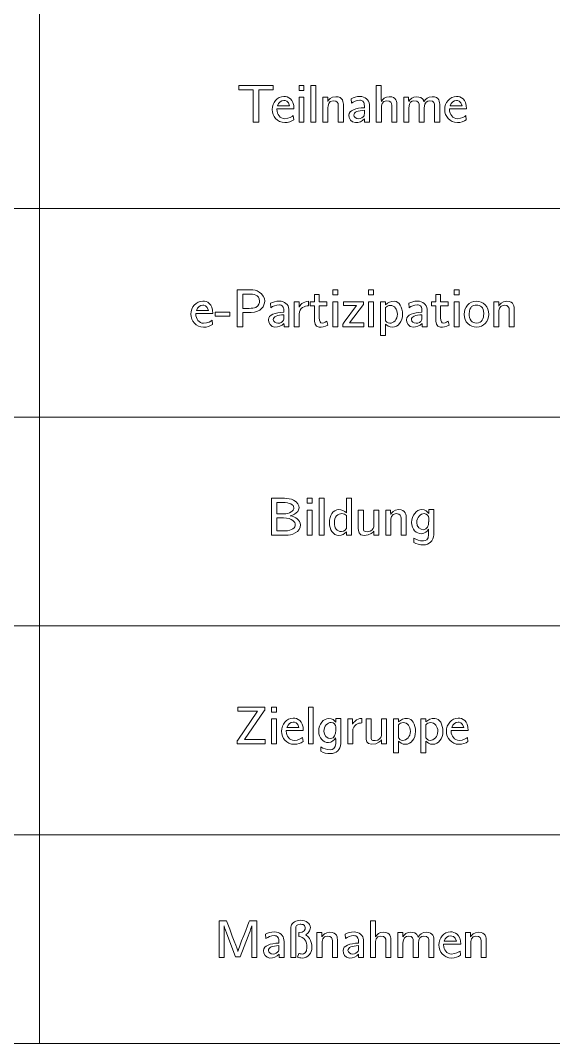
# Model space of a CAD drawing. Header units: inches. Extents: x 0 to 450, y -250 to 0.
# Drawn here: x 222.7 to 286.6, y -250 to -127.5 of the extents above; entities that cross this region are included whole.
import ezdxf

# ---------------------------------------------------------------- set-up
doc = ezdxf.new("R2010")
doc.units = ezdxf.units.IN
doc.header["$MEASUREMENT"] = 0
doc.layers.add('Ebene 1', color=7, linetype='Continuous')
doc.layers.add('Raster', color=7, linetype='Continuous')

msp = doc.modelspace()

# ---------------------------------------------------------------- linework, layer by layer
at = {"layer": 'Ebene 1', "color": 250, "lineweight": 18}
for points in [[(248.86, -135.3), (252.98, -135.3), (252.98, -135.8), (251.25, -135.8), (251.25, -139.68), (250.58, -139.68), (250.58, -135.8), (248.86, -135.8), (248.86, -135.3)], [(256.08, -135.27), (256.67, -135.27), (256.67, -135.87), (256.08, -135.87), (256.08, -135.27)], [(257.51, -135.27), (258.1, -135.27), (258.1, -139.68), (257.51, -139.68), (257.51, -135.27)], [(256.08, -136.68), (256.67, -136.68), (256.67, -139.68), (256.08, -139.68), (256.08, -136.68)], [(260.12, -159.77), (260.72, -159.77), (260.72, -160.37), (260.12, -160.37), (260.12, -159.77)], [(264.4, -159.77), (265, -159.77), (265, -160.37), (264.4, -160.37), (264.4, -159.77)], [(274.65, -159.77), (275.24, -159.77), (275.24, -160.37), (274.65, -160.37), (274.65, -159.77)], [(260.12, -161.18), (260.72, -161.18), (260.72, -164.18), (260.12, -164.18), (260.12, -161.18)], [(264.4, -161.18), (265, -161.18), (265, -164.18), (264.4, -164.18), (264.4, -161.18)], [(274.65, -161.18), (275.24, -161.18), (275.24, -164.18), (274.65, -164.18), (274.65, -161.18)], [(246.02, -162.44), (247.79, -162.44), (247.79, -162.91), (246.02, -162.91), (246.02, -162.44)], [(257.05, -184.71), (257.65, -184.71), (257.65, -185.31), (257.05, -185.31), (257.05, -184.71)], [(258.48, -184.71), (259.07, -184.71), (259.07, -189.12), (258.48, -189.12), (258.48, -184.71)], [(257.05, -186.12), (257.65, -186.12), (257.65, -189.12), (257.05, -189.12), (257.05, -186.12)], [(252.78, -209.71), (253.37, -209.71), (253.37, -210.31), (252.78, -210.31), (252.78, -209.71)], [(257.2, -209.71), (257.79, -209.71), (257.79, -214.12), (257.2, -214.12), (257.2, -209.71)], [(252.78, -211.12), (253.37, -211.12), (253.37, -214.12), (252.78, -214.12), (252.78, -211.12)]]:
    msp.add_lwpolyline(points, dxfattribs=at)
for points, knots in [([(265.33, -135.27), (265.33, -135.27), (265.93, -135.27), (265.93, -135.27), (265.93, -135.27), (265.93, -136.92), (265.93, -136.92), (265.93, -136.92), (265.94, -137.19), (265.94, -137.19), (266.1, -136.91), (266.41, -136.63), (266.88, -136.63), (267.77, -136.63), (267.79, -137.3), (267.79, -137.68), (267.79, -137.68), (267.79, -139.68), (267.79, -139.68), (267.79, -139.68), (267.18, -139.68), (267.18, -139.68), (267.18, -139.68), (267.18, -137.67), (267.18, -137.67), (267.18, -137.38), (267.09, -137.11), (266.57, -137.11), (266, -137.11), (265.94, -137.74), (265.94, -137.97), (265.94, -137.97), (265.94, -139.68), (265.94, -139.68), (265.94, -139.68), (265.33, -139.68), (265.33, -139.68), (265.33, -139.68), (265.33, -135.27), (265.33, -135.27)], [0, 0, 0, 0, 1, 1, 1, 2, 2, 2, 3, 3, 3, 4, 4, 4, 5, 5, 5, 6, 6, 6, 7, 7, 7, 8, 8, 8, 9, 9, 9, 10, 10, 10, 11, 11, 11, 12, 12, 12, 13, 13, 13, 13]), ([(254.37, -139.26), (253.83, -139.26), (253.43, -138.76), (253.43, -138.16), (253.43, -138.16), (253.43, -138.09), (253.43, -138.09), (253.43, -138.09), (255.47, -138.09), (255.47, -138.09), (255.47, -136.86), (254.75, -136.6), (254.27, -136.6), (253.45, -136.6), (252.86, -137.34), (252.86, -138.16), (252.86, -138.98), (253.46, -139.73), (254.37, -139.73), (254.8, -139.73), (255.15, -139.59), (255.44, -139.41), (255.44, -139.41), (255.39, -138.89), (255.39, -138.89), (255.25, -139), (254.9, -139.26), (254.37, -139.26)], [0, 0, 0, 0, 1, 1, 1, 2, 2, 2, 3, 3, 3, 4, 4, 4, 5, 5, 5, 6, 6, 6, 7, 7, 7, 8, 8, 8, 9, 9, 9, 9]), ([(254.26, -137.08), (254.4, -137.08), (254.8, -137.12), (254.95, -137.72), (254.95, -137.72), (253.51, -137.72), (253.51, -137.72), (253.64, -137.31), (253.96, -137.08), (254.26, -137.08)], [0, 0, 0, 0, 1, 1, 1, 2, 2, 2, 3, 3, 3, 3]), ([(258.93, -136.68), (258.93, -136.68), (259.51, -136.68), (259.51, -136.68), (259.51, -136.68), (259.51, -136.99), (259.51, -136.99), (259.51, -136.99), (259.52, -137.2), (259.52, -137.2), (259.61, -137.03), (259.9, -136.63), (260.48, -136.63), (261.37, -136.63), (261.39, -137.31), (261.39, -137.68), (261.39, -137.68), (261.39, -139.68), (261.39, -139.68), (261.39, -139.68), (260.78, -139.68), (260.78, -139.68), (260.78, -139.68), (260.78, -137.67), (260.78, -137.67), (260.78, -137.38), (260.68, -137.11), (260.16, -137.11), (259.59, -137.11), (259.54, -137.74), (259.54, -137.97), (259.54, -137.97), (259.54, -139.68), (259.54, -139.68), (259.54, -139.68), (258.93, -139.68), (258.93, -139.68), (258.93, -139.68), (258.93, -136.68), (258.93, -136.68)], [0, 0, 0, 0, 1, 1, 1, 2, 2, 2, 3, 3, 3, 4, 4, 4, 5, 5, 5, 6, 6, 6, 7, 7, 7, 8, 8, 8, 9, 9, 9, 10, 10, 10, 11, 11, 11, 12, 12, 12, 13, 13, 13, 13]), ([(264.51, -137.55), (264.47, -137.02), (263.99, -136.6), (263.37, -136.6), (262.93, -136.6), (262.63, -136.7), (262.31, -136.87), (262.31, -136.87), (262.36, -137.41), (262.36, -137.41), (262.63, -137.2), (262.9, -137.05), (263.36, -137.05), (263.45, -137.05), (263.69, -137.06), (263.84, -137.34), (263.9, -137.48), (263.9, -137.57), (263.9, -137.73), (263.9, -137.73), (263.9, -137.95), (263.9, -137.95), (262.9, -137.98), (262.05, -138.24), (262.05, -138.84), (262.05, -139.21), (262.3, -139.73), (262.84, -139.73), (263.22, -139.73), (263.66, -139.59), (263.91, -139.28), (263.91, -139.28), (263.92, -139.45), (263.92, -139.45), (263.92, -139.45), (263.92, -139.68), (263.92, -139.68), (263.92, -139.68), (264.52, -139.68), (264.52, -139.68), (264.52, -139.68), (264.52, -137.76), (264.52, -137.76), (264.52, -137.76), (264.51, -137.55), (264.51, -137.55)], [0, 0, 0, 0, 1, 1, 1, 2, 2, 2, 3, 3, 3, 4, 4, 4, 5, 5, 5, 6, 6, 6, 7, 7, 7, 8, 8, 8, 9, 9, 9, 10, 10, 10, 11, 11, 11, 12, 12, 12, 13, 13, 13, 14, 14, 14, 15, 15, 15, 15]), ([(268.62, -136.68), (268.62, -136.68), (269.2, -136.68), (269.2, -136.68), (269.2, -136.68), (269.2, -136.99), (269.2, -136.99), (269.2, -136.99), (269.21, -137.2), (269.21, -137.2), (269.38, -136.91), (269.69, -136.63), (270.17, -136.63), (270.99, -136.63), (271.02, -137.23), (271.04, -137.23), (271.21, -136.93), (271.52, -136.63), (272.02, -136.63), (272.9, -136.63), (272.93, -137.28), (272.93, -137.68), (272.93, -137.68), (272.93, -139.68), (272.93, -139.68), (272.93, -139.68), (272.32, -139.68), (272.32, -139.68), (272.32, -139.68), (272.32, -137.71), (272.32, -137.71), (272.31, -137.48), (272.31, -137.11), (271.69, -137.11), (271.45, -137.11), (271.08, -137.27), (271.08, -137.97), (271.08, -137.97), (271.08, -139.68), (271.08, -139.68), (271.08, -139.68), (270.47, -139.68), (270.47, -139.68), (270.47, -139.68), (270.47, -137.71), (270.47, -137.71), (270.46, -137.48), (270.47, -137.11), (269.84, -137.11), (269.6, -137.11), (269.23, -137.27), (269.23, -137.97), (269.23, -137.97), (269.23, -139.68), (269.23, -139.68), (269.23, -139.68), (268.62, -139.68), (268.62, -139.68), (268.62, -139.68), (268.62, -136.68), (268.62, -136.68)], [0, 0, 0, 0, 1, 1, 1, 2, 2, 2, 3, 3, 3, 4, 4, 4, 5, 5, 5, 6, 6, 6, 7, 7, 7, 8, 8, 8, 9, 9, 9, 10, 10, 10, 11, 11, 11, 12, 12, 12, 13, 13, 13, 14, 14, 14, 15, 15, 15, 16, 16, 16, 17, 17, 17, 18, 18, 18, 19, 19, 19, 20, 20, 20, 20]), ([(275.04, -139.26), (274.5, -139.26), (274.1, -138.76), (274.1, -138.16), (274.1, -138.16), (274.1, -138.09), (274.1, -138.09), (274.1, -138.09), (276.14, -138.09), (276.14, -138.09), (276.14, -136.86), (275.42, -136.6), (274.94, -136.6), (274.12, -136.6), (273.53, -137.34), (273.53, -138.16), (273.53, -138.98), (274.13, -139.73), (275.04, -139.73), (275.47, -139.73), (275.82, -139.59), (276.11, -139.41), (276.11, -139.41), (276.06, -138.89), (276.06, -138.89), (275.92, -139), (275.57, -139.26), (275.04, -139.26)], [0, 0, 0, 0, 1, 1, 1, 2, 2, 2, 3, 3, 3, 4, 4, 4, 5, 5, 5, 6, 6, 6, 7, 7, 7, 8, 8, 8, 9, 9, 9, 9]), ([(274.93, -137.08), (275.07, -137.08), (275.47, -137.12), (275.62, -137.72), (275.62, -137.72), (274.17, -137.72), (274.17, -137.72), (274.31, -137.31), (274.63, -137.08), (274.93, -137.08)], [0, 0, 0, 0, 1, 1, 1, 2, 2, 2, 3, 3, 3, 3]), ([(263.9, -138.65), (263.9, -138.74), (263.9, -138.82), (263.86, -138.91), (263.76, -139.13), (263.47, -139.26), (263.2, -139.26), (262.9, -139.26), (262.64, -139.08), (262.64, -138.82), (262.64, -138.47), (263.14, -138.28), (263.9, -138.25), (263.9, -138.25), (263.9, -138.65), (263.9, -138.65)], [0, 0, 0, 0, 1, 1, 1, 2, 2, 2, 3, 3, 3, 4, 4, 4, 5, 5, 5, 5]), ([(251.32, -160.02), (250.98, -159.81), (250.65, -159.76), (250.29, -159.76), (250.29, -159.76), (248.68, -159.76), (248.68, -159.76), (248.68, -159.76), (248.68, -164.18), (248.68, -164.18), (248.68, -164.18), (249.35, -164.18), (249.35, -164.18), (249.35, -164.18), (249.35, -162.46), (249.35, -162.46), (249.35, -162.46), (250.35, -162.46), (250.35, -162.46), (251.53, -162.46), (251.97, -161.64), (251.97, -161.12), (251.97, -160.68), (251.72, -160.27), (251.32, -160.02)], [0, 0, 0, 0, 1, 1, 1, 2, 2, 2, 3, 3, 3, 4, 4, 4, 5, 5, 5, 6, 6, 6, 7, 7, 7, 8, 8, 8, 8]), ([(250.92, -161.85), (250.68, -161.97), (250.4, -161.97), (250.12, -161.97), (250.12, -161.97), (249.33, -161.97), (249.33, -161.97), (249.33, -161.97), (249.33, -160.51), (249.33, -160.51), (249.33, -160.51), (249.34, -160.27), (249.34, -160.27), (249.34, -160.27), (250.17, -160.27), (250.17, -160.27), (250.53, -160.27), (251.35, -160.28), (251.35, -161.12), (251.35, -161.3), (251.3, -161.66), (250.92, -161.85)], [0, 0, 0, 0, 1, 1, 1, 2, 2, 2, 3, 3, 3, 4, 4, 4, 5, 5, 5, 6, 6, 6, 7, 7, 7, 7]), ([(257.42, -161.18), (257.42, -161.18), (257.94, -161.18), (257.94, -161.18), (257.94, -161.18), (257.94, -160.32), (257.94, -160.32), (257.94, -160.32), (258.51, -160.32), (258.51, -160.32), (258.51, -160.32), (258.51, -161.18), (258.51, -161.18), (258.51, -161.18), (259.4, -161.18), (259.4, -161.18), (259.4, -161.18), (259.4, -161.66), (259.4, -161.66), (259.4, -161.66), (258.51, -161.66), (258.51, -161.66), (258.51, -161.66), (258.51, -163.11), (258.51, -163.11), (258.51, -163.57), (258.65, -163.73), (258.84, -163.73), (259.15, -163.73), (259.34, -163.55), (259.39, -163.51), (259.39, -163.51), (259.52, -163.97), (259.52, -163.97), (259.15, -164.16), (258.8, -164.23), (258.49, -164.23), (257.98, -164.23), (257.93, -163.59), (257.93, -163.18), (257.93, -163.18), (257.93, -161.66), (257.93, -161.66), (257.93, -161.66), (257.42, -161.66), (257.42, -161.66), (257.42, -161.66), (257.42, -161.18), (257.42, -161.18)], [0, 0, 0, 0, 1, 1, 1, 2, 2, 2, 3, 3, 3, 4, 4, 4, 5, 5, 5, 6, 6, 6, 7, 7, 7, 8, 8, 8, 9, 9, 9, 10, 10, 10, 11, 11, 11, 12, 12, 12, 13, 13, 13, 14, 14, 14, 15, 15, 15, 16, 16, 16, 16]), ([(271.95, -161.18), (271.95, -161.18), (272.47, -161.18), (272.47, -161.18), (272.47, -161.18), (272.47, -160.32), (272.47, -160.32), (272.47, -160.32), (273.04, -160.32), (273.04, -160.32), (273.04, -160.32), (273.04, -161.18), (273.04, -161.18), (273.04, -161.18), (273.93, -161.18), (273.93, -161.18), (273.93, -161.18), (273.93, -161.66), (273.93, -161.66), (273.93, -161.66), (273.04, -161.66), (273.04, -161.66), (273.04, -161.66), (273.04, -163.11), (273.04, -163.11), (273.04, -163.57), (273.17, -163.73), (273.37, -163.73), (273.68, -163.73), (273.87, -163.55), (273.92, -163.51), (273.92, -163.51), (274.04, -163.97), (274.04, -163.97), (273.68, -164.16), (273.33, -164.23), (273.02, -164.23), (272.51, -164.23), (272.46, -163.59), (272.46, -163.18), (272.46, -163.18), (272.46, -161.66), (272.46, -161.66), (272.46, -161.66), (271.95, -161.66), (271.95, -161.66), (271.95, -161.66), (271.95, -161.18), (271.95, -161.18)], [0, 0, 0, 0, 1, 1, 1, 2, 2, 2, 3, 3, 3, 4, 4, 4, 5, 5, 5, 6, 6, 6, 7, 7, 7, 8, 8, 8, 9, 9, 9, 10, 10, 10, 11, 11, 11, 12, 12, 12, 13, 13, 13, 14, 14, 14, 15, 15, 15, 16, 16, 16, 16]), ([(244.65, -163.75), (244.11, -163.75), (243.71, -163.26), (243.71, -162.65), (243.71, -162.65), (243.71, -162.59), (243.71, -162.59), (243.71, -162.59), (245.76, -162.59), (245.76, -162.59), (245.76, -161.35), (245.03, -161.1), (244.55, -161.1), (243.73, -161.1), (243.14, -161.84), (243.14, -162.66), (243.14, -163.47), (243.74, -164.23), (244.65, -164.23), (245.08, -164.23), (245.43, -164.09), (245.72, -163.9), (245.72, -163.9), (245.67, -163.39), (245.67, -163.39), (245.53, -163.49), (245.18, -163.75), (244.65, -163.75)], [0, 0, 0, 0, 1, 1, 1, 2, 2, 2, 3, 3, 3, 4, 4, 4, 5, 5, 5, 6, 6, 6, 7, 7, 7, 8, 8, 8, 9, 9, 9, 9]), ([(244.54, -161.58), (244.68, -161.58), (245.08, -161.61), (245.23, -162.21), (245.23, -162.21), (243.79, -162.21), (243.79, -162.21), (243.92, -161.81), (244.24, -161.58), (244.54, -161.58)], [0, 0, 0, 0, 1, 1, 1, 2, 2, 2, 3, 3, 3, 3]), ([(254.87, -162.05), (254.83, -161.52), (254.35, -161.1), (253.73, -161.1), (253.29, -161.1), (252.99, -161.2), (252.67, -161.37), (252.67, -161.37), (252.71, -161.9), (252.71, -161.9), (252.99, -161.7), (253.25, -161.55), (253.72, -161.55), (253.81, -161.55), (254.05, -161.55), (254.19, -161.84), (254.26, -161.97), (254.26, -162.07), (254.26, -162.22), (254.26, -162.22), (254.26, -162.44), (254.26, -162.44), (253.25, -162.47), (252.41, -162.74), (252.41, -163.33), (252.41, -163.71), (252.66, -164.23), (253.2, -164.23), (253.58, -164.23), (254.02, -164.09), (254.27, -163.77), (254.27, -163.77), (254.28, -163.95), (254.28, -163.95), (254.28, -163.95), (254.28, -164.18), (254.28, -164.18), (254.28, -164.18), (254.87, -164.18), (254.87, -164.18), (254.87, -164.18), (254.87, -162.26), (254.87, -162.26), (254.87, -162.26), (254.87, -162.05), (254.87, -162.05)], [0, 0, 0, 0, 1, 1, 1, 2, 2, 2, 3, 3, 3, 4, 4, 4, 5, 5, 5, 6, 6, 6, 7, 7, 7, 8, 8, 8, 9, 9, 9, 10, 10, 10, 11, 11, 11, 12, 12, 12, 13, 13, 13, 14, 14, 14, 15, 15, 15, 15]), ([(255.51, -161.18), (255.51, -161.18), (256.09, -161.18), (256.09, -161.18), (256.09, -161.18), (256.09, -161.83), (256.09, -161.83), (256.2, -161.62), (256.52, -161.14), (257.2, -161.13), (257.2, -161.13), (257.2, -161.67), (257.2, -161.67), (256.81, -161.67), (256.11, -161.86), (256.11, -162.67), (256.11, -162.67), (256.11, -164.18), (256.11, -164.18), (256.11, -164.18), (255.51, -164.18), (255.51, -164.18), (255.51, -164.18), (255.51, -161.18), (255.51, -161.18)], [0, 0, 0, 0, 1, 1, 1, 2, 2, 2, 3, 3, 3, 4, 4, 4, 5, 5, 5, 6, 6, 6, 7, 7, 7, 8, 8, 8, 8]), ([(261.32, -163.94), (261.32, -163.83), (261.34, -163.83), (261.48, -163.64), (261.48, -163.64), (262.98, -161.64), (262.98, -161.64), (262.98, -161.64), (261.41, -161.64), (261.41, -161.64), (261.41, -161.64), (261.41, -161.18), (261.41, -161.18), (261.41, -161.18), (263.8, -161.18), (263.8, -161.18), (263.8, -161.18), (263.8, -161.49), (263.8, -161.49), (263.8, -161.49), (262.14, -163.7), (262.14, -163.7), (262.14, -163.7), (263.82, -163.7), (263.82, -163.7), (263.82, -163.7), (263.82, -164.18), (263.82, -164.18), (263.82, -164.18), (261.32, -164.18), (261.32, -164.18), (261.32, -164.18), (261.32, -163.94), (261.32, -163.94)], [0, 0, 0, 0, 1, 1, 1, 2, 2, 2, 3, 3, 3, 4, 4, 4, 5, 5, 5, 6, 6, 6, 7, 7, 7, 8, 8, 8, 9, 9, 9, 10, 10, 10, 11, 11, 11, 11]), ([(267.5, -161.13), (267.07, -161.13), (266.72, -161.29), (266.43, -161.53), (266.43, -161.53), (266.43, -161.18), (266.43, -161.18), (266.43, -161.18), (265.83, -161.18), (265.83, -161.18), (265.83, -161.18), (265.83, -165.24), (265.83, -165.24), (265.83, -165.24), (266.44, -165.24), (266.44, -165.24), (266.44, -165.24), (266.44, -163.85), (266.44, -163.85), (266.61, -164.02), (266.86, -164.23), (267.26, -164.23), (267.93, -164.23), (268.48, -163.55), (268.48, -162.67), (268.48, -161.86), (268.08, -161.13), (267.5, -161.13)], [0, 0, 0, 0, 1, 1, 1, 2, 2, 2, 3, 3, 3, 4, 4, 4, 5, 5, 5, 6, 6, 6, 7, 7, 7, 8, 8, 8, 9, 9, 9, 9]), ([(266.96, -163.75), (266.65, -163.75), (266.51, -163.54), (266.44, -163.45), (266.44, -163.45), (266.44, -161.88), (266.44, -161.88), (266.56, -161.76), (266.74, -161.62), (267.03, -161.62), (267.5, -161.62), (267.86, -162.1), (267.86, -162.67), (267.86, -163.34), (267.4, -163.75), (266.96, -163.75)], [0, 0, 0, 0, 1, 1, 1, 2, 2, 2, 3, 3, 3, 4, 4, 4, 5, 5, 5, 5]), ([(271.41, -162.05), (271.37, -161.52), (270.89, -161.1), (270.27, -161.1), (269.83, -161.1), (269.53, -161.2), (269.21, -161.37), (269.21, -161.37), (269.26, -161.9), (269.26, -161.9), (269.53, -161.7), (269.8, -161.55), (270.26, -161.55), (270.35, -161.55), (270.59, -161.55), (270.74, -161.84), (270.8, -161.97), (270.8, -162.07), (270.8, -162.22), (270.8, -162.22), (270.8, -162.44), (270.8, -162.44), (269.8, -162.47), (268.95, -162.74), (268.95, -163.33), (268.95, -163.71), (269.2, -164.23), (269.74, -164.23), (270.12, -164.23), (270.56, -164.09), (270.81, -163.77), (270.81, -163.77), (270.82, -163.95), (270.82, -163.95), (270.82, -163.95), (270.82, -164.18), (270.82, -164.18), (270.82, -164.18), (271.42, -164.18), (271.42, -164.18), (271.42, -164.18), (271.42, -162.26), (271.42, -162.26), (271.42, -162.26), (271.41, -162.05), (271.41, -162.05)], [0, 0, 0, 0, 1, 1, 1, 2, 2, 2, 3, 3, 3, 4, 4, 4, 5, 5, 5, 6, 6, 6, 7, 7, 7, 8, 8, 8, 9, 9, 9, 10, 10, 10, 11, 11, 11, 12, 12, 12, 13, 13, 13, 14, 14, 14, 15, 15, 15, 15]), ([(277.33, -161.1), (276.43, -161.1), (275.85, -161.9), (275.85, -162.68), (275.85, -163.6), (276.56, -164.23), (277.33, -164.23), (278.17, -164.23), (278.81, -163.52), (278.81, -162.69), (278.81, -161.8), (278.13, -161.1), (277.33, -161.1)], [0, 0, 0, 0, 1, 1, 1, 2, 2, 2, 3, 3, 3, 4, 4, 4, 4]), ([(278.2, -162.61), (278.2, -163.22), (278.01, -163.73), (277.33, -163.73), (277.09, -163.73), (276.85, -163.65), (276.69, -163.47), (276.48, -163.23), (276.46, -162.88), (276.46, -162.62), (276.46, -161.73), (276.95, -161.58), (277.33, -161.58), (277.78, -161.58), (278.19, -161.81), (278.2, -162.58), (278.2, -162.58), (278.2, -162.61), (278.2, -162.61)], [0, 0, 0, 0, 1, 1, 1, 2, 2, 2, 3, 3, 3, 4, 4, 4, 5, 5, 5, 6, 6, 6, 6]), ([(279.4, -161.18), (279.4, -161.18), (279.99, -161.18), (279.99, -161.18), (279.99, -161.18), (279.99, -161.48), (279.99, -161.48), (279.99, -161.48), (279.99, -161.7), (279.99, -161.7), (280.09, -161.53), (280.38, -161.13), (280.95, -161.13), (281.84, -161.13), (281.86, -161.8), (281.86, -162.18), (281.86, -162.18), (281.86, -164.18), (281.86, -164.18), (281.86, -164.18), (281.25, -164.18), (281.25, -164.18), (281.25, -164.18), (281.25, -162.16), (281.25, -162.16), (281.25, -161.88), (281.16, -161.6), (280.64, -161.6), (280.06, -161.6), (280.01, -162.24), (280.01, -162.46), (280.01, -162.46), (280.01, -164.18), (280.01, -164.18), (280.01, -164.18), (279.4, -164.18), (279.4, -164.18), (279.4, -164.18), (279.4, -161.18), (279.4, -161.18)], [0, 0, 0, 0, 1, 1, 1, 2, 2, 2, 3, 3, 3, 4, 4, 4, 5, 5, 5, 6, 6, 6, 7, 7, 7, 8, 8, 8, 9, 9, 9, 10, 10, 10, 11, 11, 11, 12, 12, 12, 13, 13, 13, 13]), ([(254.26, -163.14), (254.26, -163.23), (254.26, -163.32), (254.22, -163.4), (254.12, -163.62), (253.83, -163.75), (253.56, -163.75), (253.25, -163.75), (253, -163.57), (253, -163.32), (253, -162.97), (253.5, -162.77), (254.26, -162.74), (254.26, -162.74), (254.26, -163.14), (254.26, -163.14)], [0, 0, 0, 0, 1, 1, 1, 2, 2, 2, 3, 3, 3, 4, 4, 4, 5, 5, 5, 5]), ([(270.8, -163.14), (270.8, -163.23), (270.8, -163.32), (270.76, -163.4), (270.66, -163.62), (270.37, -163.75), (270.1, -163.75), (269.8, -163.75), (269.54, -163.57), (269.54, -163.32), (269.54, -162.97), (270.04, -162.77), (270.8, -162.74), (270.8, -162.74), (270.8, -163.14), (270.8, -163.14)], [0, 0, 0, 0, 1, 1, 1, 2, 2, 2, 3, 3, 3, 4, 4, 4, 5, 5, 5, 5]), ([(255.01, -186.81), (255.03, -186.8), (256.08, -186.57), (256.08, -185.85), (256.08, -185.55), (255.89, -185.18), (255.42, -184.94), (255.09, -184.77), (254.77, -184.71), (254.32, -184.71), (254.32, -184.71), (252.79, -184.71), (252.79, -184.71), (252.79, -184.71), (252.79, -189.12), (252.79, -189.12), (252.79, -189.12), (254.49, -189.12), (254.49, -189.12), (254.86, -189.12), (255.25, -189.08), (255.63, -188.86), (256, -188.64), (256.26, -188.28), (256.26, -187.9), (256.26, -187.31), (255.64, -186.92), (255.01, -186.81)], [0, 0, 0, 0, 1, 1, 1, 2, 2, 2, 3, 3, 3, 4, 4, 4, 5, 5, 5, 6, 6, 6, 7, 7, 7, 8, 8, 8, 9, 9, 9, 9]), ([(261.76, -184.71), (261.76, -184.71), (261.76, -186.44), (261.76, -186.44), (261.51, -186.23), (261.2, -186.07), (260.83, -186.07), (260.17, -186.07), (259.71, -186.8), (259.71, -187.62), (259.71, -188.45), (260.18, -189.17), (260.83, -189.17), (261.25, -189.17), (261.54, -188.96), (261.75, -188.75), (261.75, -188.75), (261.75, -189.12), (261.75, -189.12), (261.75, -189.12), (262.36, -189.12), (262.36, -189.12), (262.36, -189.12), (262.36, -184.71), (262.36, -184.71), (262.36, -184.71), (261.76, -184.71), (261.76, -184.71)], [0, 0, 0, 0, 1, 1, 1, 2, 2, 2, 3, 3, 3, 4, 4, 4, 5, 5, 5, 6, 6, 6, 7, 7, 7, 8, 8, 8, 9, 9, 9, 9]), ([(253.43, -185.42), (253.43, -185.42), (253.44, -185.22), (253.44, -185.22), (253.44, -185.22), (254.17, -185.22), (254.17, -185.22), (254.9, -185.22), (255.46, -185.47), (255.46, -185.85), (255.46, -186.21), (255.01, -186.59), (254.2, -186.59), (254.2, -186.59), (253.43, -186.59), (253.43, -186.59), (253.43, -186.59), (253.43, -185.42), (253.43, -185.42)], [0, 0, 0, 0, 1, 1, 1, 2, 2, 2, 3, 3, 3, 4, 4, 4, 5, 5, 5, 6, 6, 6, 6]), ([(263.18, -186.12), (263.18, -186.12), (263.79, -186.12), (263.79, -186.12), (263.79, -186.12), (263.79, -188.25), (263.79, -188.25), (263.8, -188.63), (263.77, -188.72), (264.27, -188.72), (264.76, -188.72), (264.99, -188.41), (265.02, -188.13), (265.03, -188.07), (265.03, -188), (265.03, -187.93), (265.03, -187.93), (265.03, -186.12), (265.03, -186.12), (265.03, -186.12), (265.64, -186.12), (265.64, -186.12), (265.64, -186.12), (265.64, -189.12), (265.64, -189.12), (265.64, -189.12), (265.04, -189.12), (265.04, -189.12), (265.04, -189.12), (265.04, -188.65), (265.04, -188.65), (265.01, -188.7), (264.63, -189.17), (263.86, -189.17), (263.21, -189.17), (263.18, -188.66), (263.18, -188.29), (263.18, -188.29), (263.18, -186.12), (263.18, -186.12)], [0, 0, 0, 0, 1, 1, 1, 2, 2, 2, 3, 3, 3, 4, 4, 4, 5, 5, 5, 6, 6, 6, 7, 7, 7, 8, 8, 8, 9, 9, 9, 10, 10, 10, 11, 11, 11, 12, 12, 12, 13, 13, 13, 13]), ([(266.47, -186.12), (266.47, -186.12), (267.05, -186.12), (267.05, -186.12), (267.05, -186.12), (267.05, -186.43), (267.05, -186.43), (267.05, -186.43), (267.06, -186.65), (267.06, -186.65), (267.15, -186.47), (267.44, -186.07), (268.01, -186.07), (268.9, -186.07), (268.92, -186.75), (268.92, -187.12), (268.92, -187.12), (268.92, -189.12), (268.92, -189.12), (268.92, -189.12), (268.31, -189.12), (268.31, -189.12), (268.31, -189.12), (268.31, -187.11), (268.31, -187.11), (268.31, -186.82), (268.22, -186.55), (267.7, -186.55), (267.13, -186.55), (267.07, -187.19), (267.07, -187.41), (267.07, -187.41), (267.07, -189.12), (267.07, -189.12), (267.07, -189.12), (266.47, -189.12), (266.47, -189.12), (266.47, -189.12), (266.47, -186.12), (266.47, -186.12)], [0, 0, 0, 0, 1, 1, 1, 2, 2, 2, 3, 3, 3, 4, 4, 4, 5, 5, 5, 6, 6, 6, 7, 7, 7, 8, 8, 8, 9, 9, 9, 10, 10, 10, 11, 11, 11, 12, 12, 12, 13, 13, 13, 13]), ([(271.61, -186.07), (271.61, -186.07), (271.61, -186.52), (271.61, -186.52), (271.45, -186.32), (271.19, -186.07), (270.78, -186.07), (270.14, -186.07), (269.56, -186.75), (269.56, -187.61), (269.56, -188.44), (270.15, -188.96), (270.71, -188.96), (271.17, -188.96), (271.45, -188.65), (271.59, -188.4), (271.59, -188.4), (271.6, -188.61), (271.6, -188.61), (271.6, -188.61), (271.6, -189.06), (271.6, -189.06), (271.6, -189.67), (271.22, -189.82), (270.97, -189.82), (270.48, -189.82), (270.18, -189.69), (269.81, -189.48), (269.81, -189.48), (269.81, -190.01), (269.81, -190.01), (270.19, -190.2), (270.5, -190.29), (270.98, -190.29), (271.64, -190.29), (272.21, -189.83), (272.21, -189.07), (272.21, -189.07), (272.21, -186.07), (272.21, -186.07), (272.21, -186.07), (271.61, -186.07), (271.61, -186.07)], [0, 0, 0, 0, 1, 1, 1, 2, 2, 2, 3, 3, 3, 4, 4, 4, 5, 5, 5, 6, 6, 6, 7, 7, 7, 8, 8, 8, 9, 9, 9, 10, 10, 10, 11, 11, 11, 12, 12, 12, 13, 13, 13, 14, 14, 14, 14]), ([(254.34, -188.62), (254.29, -188.62), (254.25, -188.61), (254.2, -188.61), (254.2, -188.61), (253.43, -188.61), (253.43, -188.61), (253.43, -188.61), (253.43, -187.29), (253.43, -187.29), (253.43, -187.29), (253.44, -187.06), (253.44, -187.06), (253.44, -187.06), (254.21, -187.06), (254.21, -187.06), (255.29, -187.06), (255.63, -187.57), (255.63, -187.9), (255.63, -188.16), (255.33, -188.62), (254.34, -188.62)], [0, 0, 0, 0, 1, 1, 1, 2, 2, 2, 3, 3, 3, 4, 4, 4, 5, 5, 5, 6, 6, 6, 7, 7, 7, 7]), ([(261.75, -188.35), (261.72, -188.37), (261.56, -188.7), (261.15, -188.7), (260.91, -188.7), (260.65, -188.6), (260.51, -188.4), (260.36, -188.2), (260.33, -187.95), (260.32, -187.71), (260.32, -187.71), (260.32, -187.57), (260.32, -187.57), (260.33, -187.31), (260.37, -187.01), (260.57, -186.8), (260.74, -186.61), (261.02, -186.55), (261.22, -186.55), (261.46, -186.55), (261.6, -186.65), (261.75, -186.79), (261.75, -186.79), (261.75, -188.35), (261.75, -188.35)], [0, 0, 0, 0, 1, 1, 1, 2, 2, 2, 3, 3, 3, 4, 4, 4, 5, 5, 5, 6, 6, 6, 7, 7, 7, 8, 8, 8, 8]), ([(271.61, -187.53), (271.61, -187.53), (271.6, -187.53), (271.6, -187.53), (271.59, -187.95), (271.46, -188.48), (270.99, -188.48), (270.58, -188.48), (270.17, -188.13), (270.17, -187.61), (270.17, -186.98), (270.64, -186.55), (271.07, -186.55), (271.41, -186.55), (271.61, -186.86), (271.61, -187.08), (271.61, -187.08), (271.61, -187.53), (271.61, -187.53)], [0, 0, 0, 0, 1, 1, 1, 2, 2, 2, 3, 3, 3, 4, 4, 4, 5, 5, 5, 6, 6, 6, 6]), ([(248.66, -213.87), (248.66, -213.77), (248.69, -213.74), (248.74, -213.66), (248.74, -213.66), (251.11, -210.2), (251.11, -210.2), (251.11, -210.2), (248.75, -210.2), (248.75, -210.2), (248.75, -210.2), (248.75, -209.71), (248.75, -209.71), (248.75, -209.71), (251.99, -209.71), (251.99, -209.71), (251.99, -209.71), (251.99, -209.94), (251.99, -209.94), (251.99, -210.06), (251.96, -210.08), (251.91, -210.16), (251.91, -210.16), (249.53, -213.61), (249.53, -213.61), (249.53, -213.61), (252.03, -213.61), (252.03, -213.61), (252.03, -213.61), (252.03, -214.12), (252.03, -214.12), (252.03, -214.12), (248.66, -214.12), (248.66, -214.12), (248.66, -214.12), (248.66, -213.87), (248.66, -213.87)], [0, 0, 0, 0, 1, 1, 1, 2, 2, 2, 3, 3, 3, 4, 4, 4, 5, 5, 5, 6, 6, 6, 7, 7, 7, 8, 8, 8, 9, 9, 9, 10, 10, 10, 11, 11, 11, 12, 12, 12, 12]), ([(255.49, -213.7), (254.95, -213.7), (254.55, -213.2), (254.55, -212.6), (254.55, -212.6), (254.55, -212.53), (254.55, -212.53), (254.55, -212.53), (256.59, -212.53), (256.59, -212.53), (256.59, -211.3), (255.87, -211.04), (255.39, -211.04), (254.57, -211.04), (253.98, -211.79), (253.98, -212.6), (253.98, -213.42), (254.58, -214.17), (255.49, -214.17), (255.92, -214.17), (256.27, -214.03), (256.56, -213.85), (256.56, -213.85), (256.51, -213.34), (256.51, -213.34), (256.37, -213.44), (256.02, -213.7), (255.49, -213.7)], [0, 0, 0, 0, 1, 1, 1, 2, 2, 2, 3, 3, 3, 4, 4, 4, 5, 5, 5, 6, 6, 6, 7, 7, 7, 8, 8, 8, 9, 9, 9, 9]), ([(255.38, -211.52), (255.52, -211.52), (255.92, -211.56), (256.07, -212.16), (256.07, -212.16), (254.63, -212.16), (254.63, -212.16), (254.76, -211.75), (255.08, -211.52), (255.38, -211.52)], [0, 0, 0, 0, 1, 1, 1, 2, 2, 2, 3, 3, 3, 3]), ([(260.48, -211.07), (260.48, -211.07), (260.48, -211.52), (260.48, -211.52), (260.32, -211.32), (260.06, -211.07), (259.66, -211.07), (259.01, -211.07), (258.44, -211.75), (258.44, -212.61), (258.44, -213.44), (259.02, -213.96), (259.59, -213.96), (260.04, -213.96), (260.32, -213.65), (260.46, -213.4), (260.46, -213.4), (260.47, -213.61), (260.47, -213.61), (260.47, -213.61), (260.47, -214.06), (260.47, -214.06), (260.47, -214.67), (260.09, -214.82), (259.84, -214.82), (259.35, -214.82), (259.05, -214.69), (258.68, -214.48), (258.68, -214.48), (258.68, -215.01), (258.68, -215.01), (259.06, -215.2), (259.37, -215.29), (259.85, -215.29), (260.51, -215.29), (261.08, -214.83), (261.08, -214.07), (261.08, -214.07), (261.08, -211.07), (261.08, -211.07), (261.08, -211.07), (260.48, -211.07), (260.48, -211.07)], [0, 0, 0, 0, 1, 1, 1, 2, 2, 2, 3, 3, 3, 4, 4, 4, 5, 5, 5, 6, 6, 6, 7, 7, 7, 8, 8, 8, 9, 9, 9, 10, 10, 10, 11, 11, 11, 12, 12, 12, 13, 13, 13, 14, 14, 14, 14]), ([(260.48, -212.53), (260.48, -212.53), (260.47, -212.53), (260.47, -212.53), (260.46, -212.95), (260.33, -213.48), (259.86, -213.48), (259.45, -213.48), (259.05, -213.13), (259.05, -212.61), (259.05, -211.98), (259.51, -211.55), (259.94, -211.55), (260.28, -211.55), (260.48, -211.86), (260.48, -212.08), (260.48, -212.08), (260.48, -212.53), (260.48, -212.53)], [0, 0, 0, 0, 1, 1, 1, 2, 2, 2, 3, 3, 3, 4, 4, 4, 5, 5, 5, 6, 6, 6, 6]), ([(261.91, -211.12), (261.91, -211.12), (262.48, -211.12), (262.48, -211.12), (262.48, -211.12), (262.48, -211.77), (262.48, -211.77), (262.59, -211.56), (262.92, -211.09), (263.59, -211.07), (263.59, -211.07), (263.59, -211.61), (263.59, -211.61), (263.2, -211.62), (262.51, -211.81), (262.51, -212.62), (262.51, -212.62), (262.51, -214.12), (262.51, -214.12), (262.51, -214.12), (261.91, -214.12), (261.91, -214.12), (261.91, -214.12), (261.91, -211.12), (261.91, -211.12)], [0, 0, 0, 0, 1, 1, 1, 2, 2, 2, 3, 3, 3, 4, 4, 4, 5, 5, 5, 6, 6, 6, 7, 7, 7, 8, 8, 8, 8]), ([(264.1, -211.12), (264.1, -211.12), (264.71, -211.12), (264.71, -211.12), (264.71, -211.12), (264.71, -213.25), (264.71, -213.25), (264.72, -213.63), (264.69, -213.72), (265.19, -213.72), (265.67, -213.72), (265.91, -213.41), (265.94, -213.13), (265.95, -213.07), (265.95, -213), (265.95, -212.93), (265.95, -212.93), (265.95, -211.12), (265.95, -211.12), (265.95, -211.12), (266.56, -211.12), (266.56, -211.12), (266.56, -211.12), (266.56, -214.12), (266.56, -214.12), (266.56, -214.12), (265.96, -214.12), (265.96, -214.12), (265.96, -214.12), (265.96, -213.65), (265.96, -213.65), (265.92, -213.7), (265.55, -214.17), (264.77, -214.17), (264.13, -214.17), (264.1, -213.66), (264.1, -213.29), (264.1, -213.29), (264.1, -211.12), (264.1, -211.12)], [0, 0, 0, 0, 1, 1, 1, 2, 2, 2, 3, 3, 3, 4, 4, 4, 5, 5, 5, 6, 6, 6, 7, 7, 7, 8, 8, 8, 9, 9, 9, 10, 10, 10, 11, 11, 11, 12, 12, 12, 13, 13, 13, 13]), ([(269.05, -211.07), (268.63, -211.07), (268.28, -211.23), (267.99, -211.47), (267.99, -211.47), (267.99, -211.12), (267.99, -211.12), (267.99, -211.12), (267.39, -211.12), (267.39, -211.12), (267.39, -211.12), (267.39, -215.18), (267.39, -215.18), (267.39, -215.18), (268, -215.18), (268, -215.18), (268, -215.18), (268, -213.79), (268, -213.79), (268.17, -213.97), (268.42, -214.17), (268.82, -214.17), (269.49, -214.17), (270.03, -213.5), (270.03, -212.62), (270.03, -211.8), (269.64, -211.07), (269.05, -211.07)], [0, 0, 0, 0, 1, 1, 1, 2, 2, 2, 3, 3, 3, 4, 4, 4, 5, 5, 5, 6, 6, 6, 7, 7, 7, 8, 8, 8, 9, 9, 9, 9]), ([(268.52, -213.7), (268.21, -213.7), (268.07, -213.49), (268, -213.4), (268, -213.4), (268, -211.82), (268, -211.82), (268.12, -211.71), (268.3, -211.56), (268.58, -211.56), (269.05, -211.56), (269.42, -212.05), (269.42, -212.62), (269.42, -213.28), (268.95, -213.7), (268.52, -213.7)], [0, 0, 0, 0, 1, 1, 1, 2, 2, 2, 3, 3, 3, 4, 4, 4, 5, 5, 5, 5]), ([(272.34, -211.07), (271.91, -211.07), (271.56, -211.23), (271.27, -211.47), (271.27, -211.47), (271.27, -211.12), (271.27, -211.12), (271.27, -211.12), (270.67, -211.12), (270.67, -211.12), (270.67, -211.12), (270.67, -215.18), (270.67, -215.18), (270.67, -215.18), (271.28, -215.18), (271.28, -215.18), (271.28, -215.18), (271.28, -213.79), (271.28, -213.79), (271.45, -213.97), (271.7, -214.17), (272.1, -214.17), (272.77, -214.17), (273.31, -213.5), (273.31, -212.62), (273.31, -211.8), (272.92, -211.07), (272.34, -211.07)], [0, 0, 0, 0, 1, 1, 1, 2, 2, 2, 3, 3, 3, 4, 4, 4, 5, 5, 5, 6, 6, 6, 7, 7, 7, 8, 8, 8, 9, 9, 9, 9]), ([(271.8, -213.7), (271.49, -213.7), (271.35, -213.49), (271.28, -213.4), (271.28, -213.4), (271.28, -211.82), (271.28, -211.82), (271.4, -211.71), (271.58, -211.56), (271.87, -211.56), (272.34, -211.56), (272.7, -212.05), (272.7, -212.62), (272.7, -213.28), (272.23, -213.7), (271.8, -213.7)], [0, 0, 0, 0, 1, 1, 1, 2, 2, 2, 3, 3, 3, 4, 4, 4, 5, 5, 5, 5]), ([(275.24, -213.7), (274.7, -213.7), (274.3, -213.2), (274.3, -212.6), (274.3, -212.6), (274.3, -212.53), (274.3, -212.53), (274.3, -212.53), (276.34, -212.53), (276.34, -212.53), (276.34, -211.3), (275.62, -211.04), (275.14, -211.04), (274.32, -211.04), (273.73, -211.79), (273.73, -212.6), (273.73, -213.42), (274.33, -214.17), (275.24, -214.17), (275.67, -214.17), (276.02, -214.03), (276.31, -213.85), (276.31, -213.85), (276.26, -213.34), (276.26, -213.34), (276.12, -213.44), (275.77, -213.7), (275.24, -213.7)], [0, 0, 0, 0, 1, 1, 1, 2, 2, 2, 3, 3, 3, 4, 4, 4, 5, 5, 5, 6, 6, 6, 7, 7, 7, 8, 8, 8, 9, 9, 9, 9]), ([(275.13, -211.52), (275.27, -211.52), (275.67, -211.56), (275.82, -212.16), (275.82, -212.16), (274.37, -212.16), (274.37, -212.16), (274.51, -211.75), (274.83, -211.52), (275.13, -211.52)], [0, 0, 0, 0, 1, 1, 1, 2, 2, 2, 3, 3, 3, 3]), ([(246.51, -235.29), (246.51, -235.29), (247.38, -235.29), (247.38, -235.29), (248.56, -238.33), (248.73, -238.84), (248.76, -238.99), (248.82, -238.66), (250.08, -235.47), (250.14, -235.29), (250.14, -235.29), (251.02, -235.29), (251.02, -235.29), (251.02, -235.29), (251.02, -239.71), (251.02, -239.71), (251.02, -239.71), (250.42, -239.71), (250.42, -239.71), (250.42, -239.71), (250.42, -235.91), (250.42, -235.91), (250.29, -236.34), (250.13, -236.73), (249.98, -237.14), (249.98, -237.14), (249.04, -239.6), (249.04, -239.6), (249.04, -239.6), (248.47, -239.6), (248.47, -239.6), (248.47, -239.6), (247.55, -237.19), (247.55, -237.19), (247.31, -236.55), (247.17, -236.17), (247.1, -235.91), (247.1, -235.91), (247.1, -239.71), (247.1, -239.71), (247.1, -239.71), (246.51, -239.71), (246.51, -239.71), (246.51, -239.71), (246.51, -235.29), (246.51, -235.29)], [0, 0, 0, 0, 1, 1, 1, 2, 2, 2, 3, 3, 3, 4, 4, 4, 5, 5, 5, 6, 6, 6, 7, 7, 7, 8, 8, 8, 9, 9, 9, 10, 10, 10, 11, 11, 11, 12, 12, 12, 13, 13, 13, 14, 14, 14, 15, 15, 15, 15]), ([(255.11, -236.18), (255.11, -236.09), (255.11, -236), (255.13, -235.92), (255.24, -235.55), (255.68, -235.24), (256.27, -235.24), (256.91, -235.24), (257.44, -235.61), (257.44, -236.11), (257.44, -236.3), (257.36, -236.68), (256.88, -236.98), (257.07, -237.12), (257.63, -237.57), (257.63, -238.49), (257.63, -239.15), (257.16, -239.76), (256.45, -239.76), (256.26, -239.76), (256.07, -239.72), (255.89, -239.66), (255.89, -239.66), (256.05, -239.21), (256.05, -239.21), (256.13, -239.23), (256.29, -239.28), (256.45, -239.28), (256.67, -239.28), (257.02, -239.16), (257.02, -238.5), (257.02, -237.74), (256.67, -237.21), (256.07, -237.19), (256.07, -237.19), (256.07, -236.71), (256.07, -236.71), (256.68, -236.7), (256.83, -236.35), (256.83, -236.11), (256.83, -235.69), (256.32, -235.74), (256.31, -235.72), (256.31, -235.72), (256.22, -235.72), (256.22, -235.72), (255.72, -235.74), (255.7, -236), (255.7, -236.15), (255.7, -236.15), (255.7, -239.71), (255.7, -239.71), (255.7, -239.71), (255.11, -239.71), (255.11, -239.71), (255.11, -239.71), (255.11, -236.18), (255.11, -236.18)], [0, 0, 0, 0, 1, 1, 1, 2, 2, 2, 3, 3, 3, 4, 4, 4, 5, 5, 5, 6, 6, 6, 7, 7, 7, 8, 8, 8, 9, 9, 9, 10, 10, 10, 11, 11, 11, 12, 12, 12, 13, 13, 13, 14, 14, 14, 15, 15, 15, 16, 16, 16, 17, 17, 17, 18, 18, 18, 19, 19, 19, 19]), ([(264.63, -235.29), (264.63, -235.29), (265.23, -235.29), (265.23, -235.29), (265.23, -235.29), (265.23, -236.94), (265.23, -236.94), (265.23, -236.94), (265.23, -237.21), (265.23, -237.21), (265.4, -236.93), (265.7, -236.66), (266.18, -236.66), (267.07, -236.66), (267.09, -237.33), (267.09, -237.71), (267.09, -237.71), (267.09, -239.71), (267.09, -239.71), (267.09, -239.71), (266.48, -239.71), (266.48, -239.71), (266.48, -239.71), (266.48, -237.69), (266.48, -237.69), (266.48, -237.41), (266.38, -237.13), (265.86, -237.13), (265.29, -237.13), (265.24, -237.77), (265.24, -237.99), (265.24, -237.99), (265.24, -239.71), (265.24, -239.71), (265.24, -239.71), (264.63, -239.71), (264.63, -239.71), (264.63, -239.71), (264.63, -235.29), (264.63, -235.29)], [0, 0, 0, 0, 1, 1, 1, 2, 2, 2, 3, 3, 3, 4, 4, 4, 5, 5, 5, 6, 6, 6, 7, 7, 7, 8, 8, 8, 9, 9, 9, 10, 10, 10, 11, 11, 11, 12, 12, 12, 13, 13, 13, 13]), ([(254.27, -237.58), (254.24, -237.05), (253.75, -236.63), (253.14, -236.63), (252.7, -236.63), (252.39, -236.73), (252.08, -236.9), (252.08, -236.9), (252.12, -237.43), (252.12, -237.43), (252.39, -237.23), (252.66, -237.08), (253.12, -237.08), (253.21, -237.08), (253.45, -237.08), (253.6, -237.37), (253.66, -237.5), (253.66, -237.6), (253.66, -237.75), (253.66, -237.75), (253.66, -237.97), (253.66, -237.97), (252.66, -238.01), (251.82, -238.27), (251.82, -238.86), (251.82, -239.24), (252.06, -239.76), (252.6, -239.76), (252.98, -239.76), (253.42, -239.62), (253.68, -239.3), (253.68, -239.3), (253.68, -239.48), (253.68, -239.48), (253.68, -239.48), (253.68, -239.71), (253.68, -239.71), (253.68, -239.71), (254.28, -239.71), (254.28, -239.71), (254.28, -239.71), (254.28, -237.79), (254.28, -237.79), (254.28, -237.79), (254.27, -237.58), (254.27, -237.58)], [0, 0, 0, 0, 1, 1, 1, 2, 2, 2, 3, 3, 3, 4, 4, 4, 5, 5, 5, 6, 6, 6, 7, 7, 7, 8, 8, 8, 9, 9, 9, 10, 10, 10, 11, 11, 11, 12, 12, 12, 13, 13, 13, 14, 14, 14, 15, 15, 15, 15]), ([(258.22, -236.71), (258.22, -236.71), (258.81, -236.71), (258.81, -236.71), (258.81, -236.71), (258.81, -237.01), (258.81, -237.01), (258.81, -237.01), (258.81, -237.23), (258.81, -237.23), (258.91, -237.06), (259.19, -236.66), (259.77, -236.66), (260.66, -236.66), (260.68, -237.33), (260.68, -237.71), (260.68, -237.71), (260.68, -239.71), (260.68, -239.71), (260.68, -239.71), (260.07, -239.71), (260.07, -239.71), (260.07, -239.71), (260.07, -237.69), (260.07, -237.69), (260.07, -237.41), (259.98, -237.13), (259.46, -237.13), (258.88, -237.13), (258.83, -237.77), (258.83, -237.99), (258.83, -237.99), (258.83, -239.71), (258.83, -239.71), (258.83, -239.71), (258.22, -239.71), (258.22, -239.71), (258.22, -239.71), (258.22, -236.71), (258.22, -236.71)], [0, 0, 0, 0, 1, 1, 1, 2, 2, 2, 3, 3, 3, 4, 4, 4, 5, 5, 5, 6, 6, 6, 7, 7, 7, 8, 8, 8, 9, 9, 9, 10, 10, 10, 11, 11, 11, 12, 12, 12, 13, 13, 13, 13]), ([(263.81, -237.58), (263.77, -237.05), (263.28, -236.63), (262.67, -236.63), (262.23, -236.63), (261.93, -236.73), (261.61, -236.9), (261.61, -236.9), (261.65, -237.43), (261.65, -237.43), (261.93, -237.23), (262.19, -237.08), (262.66, -237.08), (262.74, -237.08), (262.99, -237.08), (263.13, -237.37), (263.2, -237.5), (263.2, -237.6), (263.2, -237.75), (263.2, -237.75), (263.2, -237.97), (263.2, -237.97), (262.19, -238.01), (261.35, -238.27), (261.35, -238.86), (261.35, -239.24), (261.59, -239.76), (262.13, -239.76), (262.52, -239.76), (262.95, -239.62), (263.21, -239.3), (263.21, -239.3), (263.21, -239.48), (263.21, -239.48), (263.21, -239.48), (263.21, -239.71), (263.21, -239.71), (263.21, -239.71), (263.81, -239.71), (263.81, -239.71), (263.81, -239.71), (263.81, -237.79), (263.81, -237.79), (263.81, -237.79), (263.81, -237.58), (263.81, -237.58)], [0, 0, 0, 0, 1, 1, 1, 2, 2, 2, 3, 3, 3, 4, 4, 4, 5, 5, 5, 6, 6, 6, 7, 7, 7, 8, 8, 8, 9, 9, 9, 10, 10, 10, 11, 11, 11, 12, 12, 12, 13, 13, 13, 14, 14, 14, 15, 15, 15, 15]), ([(267.91, -236.71), (267.91, -236.71), (268.5, -236.71), (268.5, -236.71), (268.5, -236.71), (268.5, -237.01), (268.5, -237.01), (268.5, -237.01), (268.5, -237.23), (268.5, -237.23), (268.68, -236.94), (268.99, -236.66), (269.46, -236.66), (270.28, -236.66), (270.31, -237.26), (270.34, -237.26), (270.5, -236.96), (270.82, -236.66), (271.32, -236.66), (272.19, -236.66), (272.23, -237.31), (272.23, -237.71), (272.23, -237.71), (272.23, -239.71), (272.23, -239.71), (272.23, -239.71), (271.62, -239.71), (271.62, -239.71), (271.62, -239.71), (271.62, -237.74), (271.62, -237.74), (271.61, -237.51), (271.61, -237.13), (270.99, -237.13), (270.75, -237.13), (270.38, -237.3), (270.38, -237.99), (270.38, -237.99), (270.38, -239.71), (270.38, -239.71), (270.38, -239.71), (269.76, -239.71), (269.76, -239.71), (269.76, -239.71), (269.76, -237.74), (269.76, -237.74), (269.76, -237.51), (269.76, -237.13), (269.14, -237.13), (268.89, -237.13), (268.52, -237.3), (268.52, -237.99), (268.52, -237.99), (268.52, -239.71), (268.52, -239.71), (268.52, -239.71), (267.91, -239.71), (267.91, -239.71), (267.91, -239.71), (267.91, -236.71), (267.91, -236.71)], [0, 0, 0, 0, 1, 1, 1, 2, 2, 2, 3, 3, 3, 4, 4, 4, 5, 5, 5, 6, 6, 6, 7, 7, 7, 8, 8, 8, 9, 9, 9, 10, 10, 10, 11, 11, 11, 12, 12, 12, 13, 13, 13, 14, 14, 14, 15, 15, 15, 16, 16, 16, 17, 17, 17, 18, 18, 18, 19, 19, 19, 20, 20, 20, 20]), ([(274.33, -239.28), (273.79, -239.28), (273.39, -238.79), (273.39, -238.18), (273.39, -238.18), (273.39, -238.12), (273.39, -238.12), (273.39, -238.12), (275.44, -238.12), (275.44, -238.12), (275.44, -236.88), (274.71, -236.63), (274.23, -236.63), (273.41, -236.63), (272.82, -237.37), (272.82, -238.19), (272.82, -239), (273.42, -239.76), (274.33, -239.76), (274.77, -239.76), (275.11, -239.62), (275.4, -239.43), (275.4, -239.43), (275.36, -238.92), (275.36, -238.92), (275.22, -239.02), (274.86, -239.28), (274.33, -239.28)], [0, 0, 0, 0, 1, 1, 1, 2, 2, 2, 3, 3, 3, 4, 4, 4, 5, 5, 5, 6, 6, 6, 7, 7, 7, 8, 8, 8, 9, 9, 9, 9]), ([(274.23, -237.11), (274.36, -237.11), (274.77, -237.14), (274.92, -237.74), (274.92, -237.74), (273.47, -237.74), (273.47, -237.74), (273.6, -237.34), (273.92, -237.11), (274.23, -237.11)], [0, 0, 0, 0, 1, 1, 1, 2, 2, 2, 3, 3, 3, 3]), ([(276.03, -236.71), (276.03, -236.71), (276.62, -236.71), (276.62, -236.71), (276.62, -236.71), (276.62, -237.01), (276.62, -237.01), (276.62, -237.01), (276.63, -237.23), (276.63, -237.23), (276.72, -237.06), (277.01, -236.66), (277.58, -236.66), (278.47, -236.66), (278.49, -237.33), (278.49, -237.71), (278.49, -237.71), (278.49, -239.71), (278.49, -239.71), (278.49, -239.71), (277.88, -239.71), (277.88, -239.71), (277.88, -239.71), (277.88, -237.69), (277.88, -237.69), (277.88, -237.41), (277.79, -237.13), (277.27, -237.13), (276.7, -237.13), (276.64, -237.77), (276.64, -237.99), (276.64, -237.99), (276.64, -239.71), (276.64, -239.71), (276.64, -239.71), (276.03, -239.71), (276.03, -239.71), (276.03, -239.71), (276.03, -236.71), (276.03, -236.71)], [0, 0, 0, 0, 1, 1, 1, 2, 2, 2, 3, 3, 3, 4, 4, 4, 5, 5, 5, 6, 6, 6, 7, 7, 7, 8, 8, 8, 9, 9, 9, 10, 10, 10, 11, 11, 11, 12, 12, 12, 13, 13, 13, 13]), ([(253.66, -238.67), (253.66, -238.76), (253.66, -238.85), (253.63, -238.93), (253.52, -239.15), (253.24, -239.28), (252.97, -239.28), (252.66, -239.28), (252.41, -239.1), (252.41, -238.85), (252.41, -238.5), (252.91, -238.3), (253.66, -238.27), (253.66, -238.27), (253.66, -238.67), (253.66, -238.67)], [0, 0, 0, 0, 1, 1, 1, 2, 2, 2, 3, 3, 3, 4, 4, 4, 5, 5, 5, 5]), ([(263.2, -238.67), (263.2, -238.76), (263.2, -238.85), (263.16, -238.93), (263.06, -239.15), (262.77, -239.28), (262.5, -239.28), (262.19, -239.28), (261.94, -239.1), (261.94, -238.85), (261.94, -238.5), (262.44, -238.3), (263.2, -238.27), (263.2, -238.27), (263.2, -238.67), (263.2, -238.67)], [0, 0, 0, 0, 1, 1, 1, 2, 2, 2, 3, 3, 3, 4, 4, 4, 5, 5, 5, 5])]:
    msp.add_open_spline(points, degree=3, knots=knots, dxfattribs=at)
at = {"layer": 'Raster', "color": 250, "lineweight": 18}
for points in [[(225, 0), (225, -250)], [(0, -150), (450, -150)], [(0, -175), (450, -175)], [(0, -200), (450, -200)], [(0, -225), (450, -225)], [(0, -250), (450, -250)]]:
    msp.add_lwpolyline(points, dxfattribs=at)

doc.saveas('drawing.dxf')
